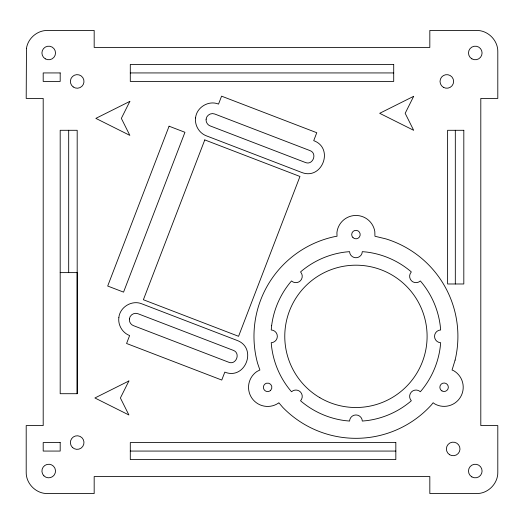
<?xml version="1.0" encoding="UTF-8"?>
<svg xmlns="http://www.w3.org/2000/svg" width="524" height="524" viewBox="0 0 524 524"><rect width="100%" height="100%" fill="white"/><g stroke="black" fill="none" stroke-linecap="round" stroke-linejoin="round"><path stroke-width="0.79" d="M77.185 393.707L77.185 130.293L60.188 130.293L60.188 393.707L77.185 393.707L77.185 272.624L60.188 272.624M130.293 72.934L393.707 72.934M130.293 451.066L395.83 451.066M455.317 130.293L455.317 283.982M68.683 130.293L68.683 272.624M118.843 317.682C117.887 325.201 122.524 332.897 129.625 335.556L126.579 343.489L221.763 380.051L224.816 372.119C245.33 380.398 257.782 347.975 236.999 340.39L141.814 303.828C131.963 299.715 119.806 307.051 118.843 317.682M129.389 318.939C129.028 321.756 130.771 324.644 133.437 325.64L228.621 362.202C236.154 365.483 240.981 352.914 233.193 350.307L138.002 313.745C134.308 312.199 129.749 314.95 129.389 318.939M195.563 117.946C194.607 125.465 199.251 133.162 206.345 135.821L301.536 172.389C322.05 180.669 334.502 148.24 313.719 140.655L316.771 132.723L221.58 96.161L218.534 104.093C208.683 99.986 196.526 107.315 195.563 117.946M206.115 119.203C205.755 122.027 207.491 124.909 210.157 125.911L305.341 162.473C312.874 165.754 317.708 153.178 309.913 150.571L214.729 114.009C211.034 112.47 206.476 115.215 206.115 119.203M26.462 48.372L26.2 98.427L43.197 98.427L43.197 425.573L26.2 425.573L26.2 472.307C25.984 483.665 36.084 493.765 47.442 493.549L94.176 493.549L94.176 476.558L429.824 476.558L429.824 493.549L476.558 493.549C487.916 493.765 498.016 483.665 497.8 472.307L497.8 425.573L480.803 425.573L480.803 98.427L497.8 98.427L497.8 51.693C498.016 40.335 487.916 30.235 476.558 30.451L429.824 30.451L429.824 47.442L94.176 47.442L94.176 30.451L47.442 30.451C37.289 30.32 27.923 38.318 26.462 48.372M271.635 325.699L271.229 329.976A6.38 6.38 0 0 1 277.34 336.349A6.38 6.38 0 0 1 271.229 342.722L271.635 346.999A84.973 84.973 0 0 0 290.466 390.518L291.541 391.736A6.38 6.38 0 0 1 300.39 391.9A6.38 6.38 0 0 1 300.553 400.749L301.772 401.823A84.973 84.973 0 0 0 345.29 420.654L349.567 421.06A6.38 6.38 0 0 1 355.94 414.949A6.38 6.38 0 0 1 362.313 421.06L366.59 420.654A84.973 84.973 0 0 0 410.102 401.823L411.32 400.749A6.38 6.38 0 0 1 411.491 391.9A6.38 6.38 0 0 1 420.333 391.736L421.407 390.518A84.973 84.973 0 0 0 440.239 346.999L440.645 342.722A6.38 6.38 0 0 1 434.54 336.349A6.38 6.38 0 0 1 440.645 329.976L440.239 325.699A84.973 84.973 0 0 0 421.407 282.187L420.333 280.969A6.38 6.38 0 0 1 411.491 280.798A6.38 6.38 0 0 1 411.32 271.956L410.102 270.882A84.973 84.973 0 0 0 366.59 252.051L362.313 251.644A6.38 6.38 0 0 1 355.94 257.749A6.38 6.38 0 0 1 349.567 251.644L345.29 252.051A84.973 84.973 0 0 0 301.772 270.882L300.553 271.956A6.38 6.38 0 0 1 300.39 280.798A6.38 6.38 0 0 1 291.541 280.969L290.466 282.187A84.973 84.973 0 0 0 271.635 325.699M455.107 360.086L452.055 370.029L453.66 370.691A19.119 19.119 0 0 1 460.655 396.812A19.119 19.119 0 0 1 434.54 403.808L433.151 402.74L431.403 404.928A101.97 101.97 0 0 1 282.764 407.364L278.827 402.76L278.434 403.113A19.119 19.119 0 0 1 251.867 398.102A19.119 19.119 0 0 1 256.878 371.529L259.897 370.003L257.605 363.322A101.97 101.97 0 0 1 335.19 236.514L337.024 236.252L336.919 232.63A19.119 19.119 0 0 1 374.811 231.523L374.948 236.258L385.854 238.872A101.97 101.97 0 0 1 455.107 360.086M169.082 126.199L107.689 286.032L123.553 292.123L184.946 132.29L169.082 126.199M204.779 139.908L143.386 299.741L238.571 336.303L299.964 176.47L204.779 139.908M129.841 101.387L121.345 118.378L129.841 135.375L95.853 118.378L129.841 101.387M128.891 380.981L120.396 397.978L128.891 414.975L94.903 397.978L128.891 380.981M413.672 96.311L405.176 113.308L413.672 130.306L379.684 113.308L413.672 96.311M270.62 390.36L269.736 391.028A4.251 4.251 0 0 1 263.952 389.398A4.251 4.251 0 0 1 265.576 383.614L266.605 383.201A4.251 4.251 0 0 1 270.62 390.36M393.707 64.439L130.293 64.439L130.293 81.43L393.707 81.43L393.707 64.439M60.188 72.934L43.197 72.934L43.197 81.43L60.188 81.43L60.188 72.934M463.812 130.293L447.614 130.293L447.614 283.982L463.812 283.982L463.812 130.293M60.188 442.57L43.197 442.57L43.197 451.066L60.188 451.066L60.188 442.57M395.83 442.57L130.293 442.57L130.293 459.561L395.83 459.561L395.83 442.57M441.974 390.93L441.097 390.256A4.251 4.251 0 0 1 442.642 383.26A4.251 4.251 0 0 1 448.328 387.622A4.251 4.251 0 0 1 441.974 390.93M471.882 58.852A6.799 6.799 0 0 0 482.08 52.963A6.799 6.799 0 0 0 471.882 47.081A6.799 6.799 0 0 0 471.882 58.852M45.319 58.852A6.799 6.799 0 0 0 55.518 52.963A6.799 6.799 0 0 0 45.319 47.081A6.799 6.799 0 0 0 45.319 58.852M43.911 475.838A6.799 6.799 0 0 0 55.282 472.792A6.799 6.799 0 0 0 46.957 464.467A6.799 6.799 0 0 0 43.911 475.838M73.19 86.932A6.799 6.799 0 0 0 83.945 82.144A6.799 6.799 0 0 0 74.421 75.22A6.799 6.799 0 0 0 73.19 86.932M471.882 476.919A6.799 6.799 0 0 0 482.08 471.037A6.799 6.799 0 0 0 471.882 465.148A6.799 6.799 0 0 0 471.882 476.919M443.415 87.318A6.799 6.799 0 0 0 453.614 81.43A6.799 6.799 0 0 0 443.415 75.548A6.799 6.799 0 0 0 443.415 87.318M72.377 447.372A6.799 6.799 0 0 0 83.748 444.326A6.799 6.799 0 0 0 75.423 436.001A6.799 6.799 0 0 0 72.377 447.372M449.599 454.714A6.799 6.799 0 0 0 459.98 449.166A6.799 6.799 0 0 0 449.992 442.944A6.799 6.799 0 0 0 449.599 454.714M352.979 237.621A4.251 4.251 0 0 0 360.06 235.61A4.251 4.251 0 0 0 354.774 230.481A4.251 4.251 0 0 0 352.979 237.621M319.856 397.69A71.166 71.166 0 0 0 427.099 336.932A71.166 71.166 0 0 0 320.858 274.432A71.166 71.166 0 0 0 319.856 397.69"/></g></svg>
